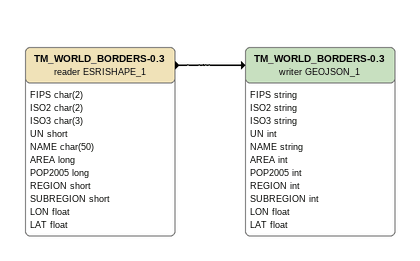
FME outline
TM_WORLD_BORDERS-0.3 (reader ESRISHAPE_1)
    attributes: FIPS char(2), ISO2 char(2), ISO3 char(3), UN short, NAME char(50), AREA long, POP2005 long, REGION short, SUBREGION short, LON float, LAT float
    -> TM_WORLD_BORDERS-0.3 (writer GEOJSON_1)
TM_WORLD_BORDERS-0.3 (writer GEOJSON_1)
    attributes: FIPS string, ISO2 string, ISO3 string, UN int, NAME string, AREA int, POP2005 int, REGION int, SUBREGION int, LON float, LAT float
